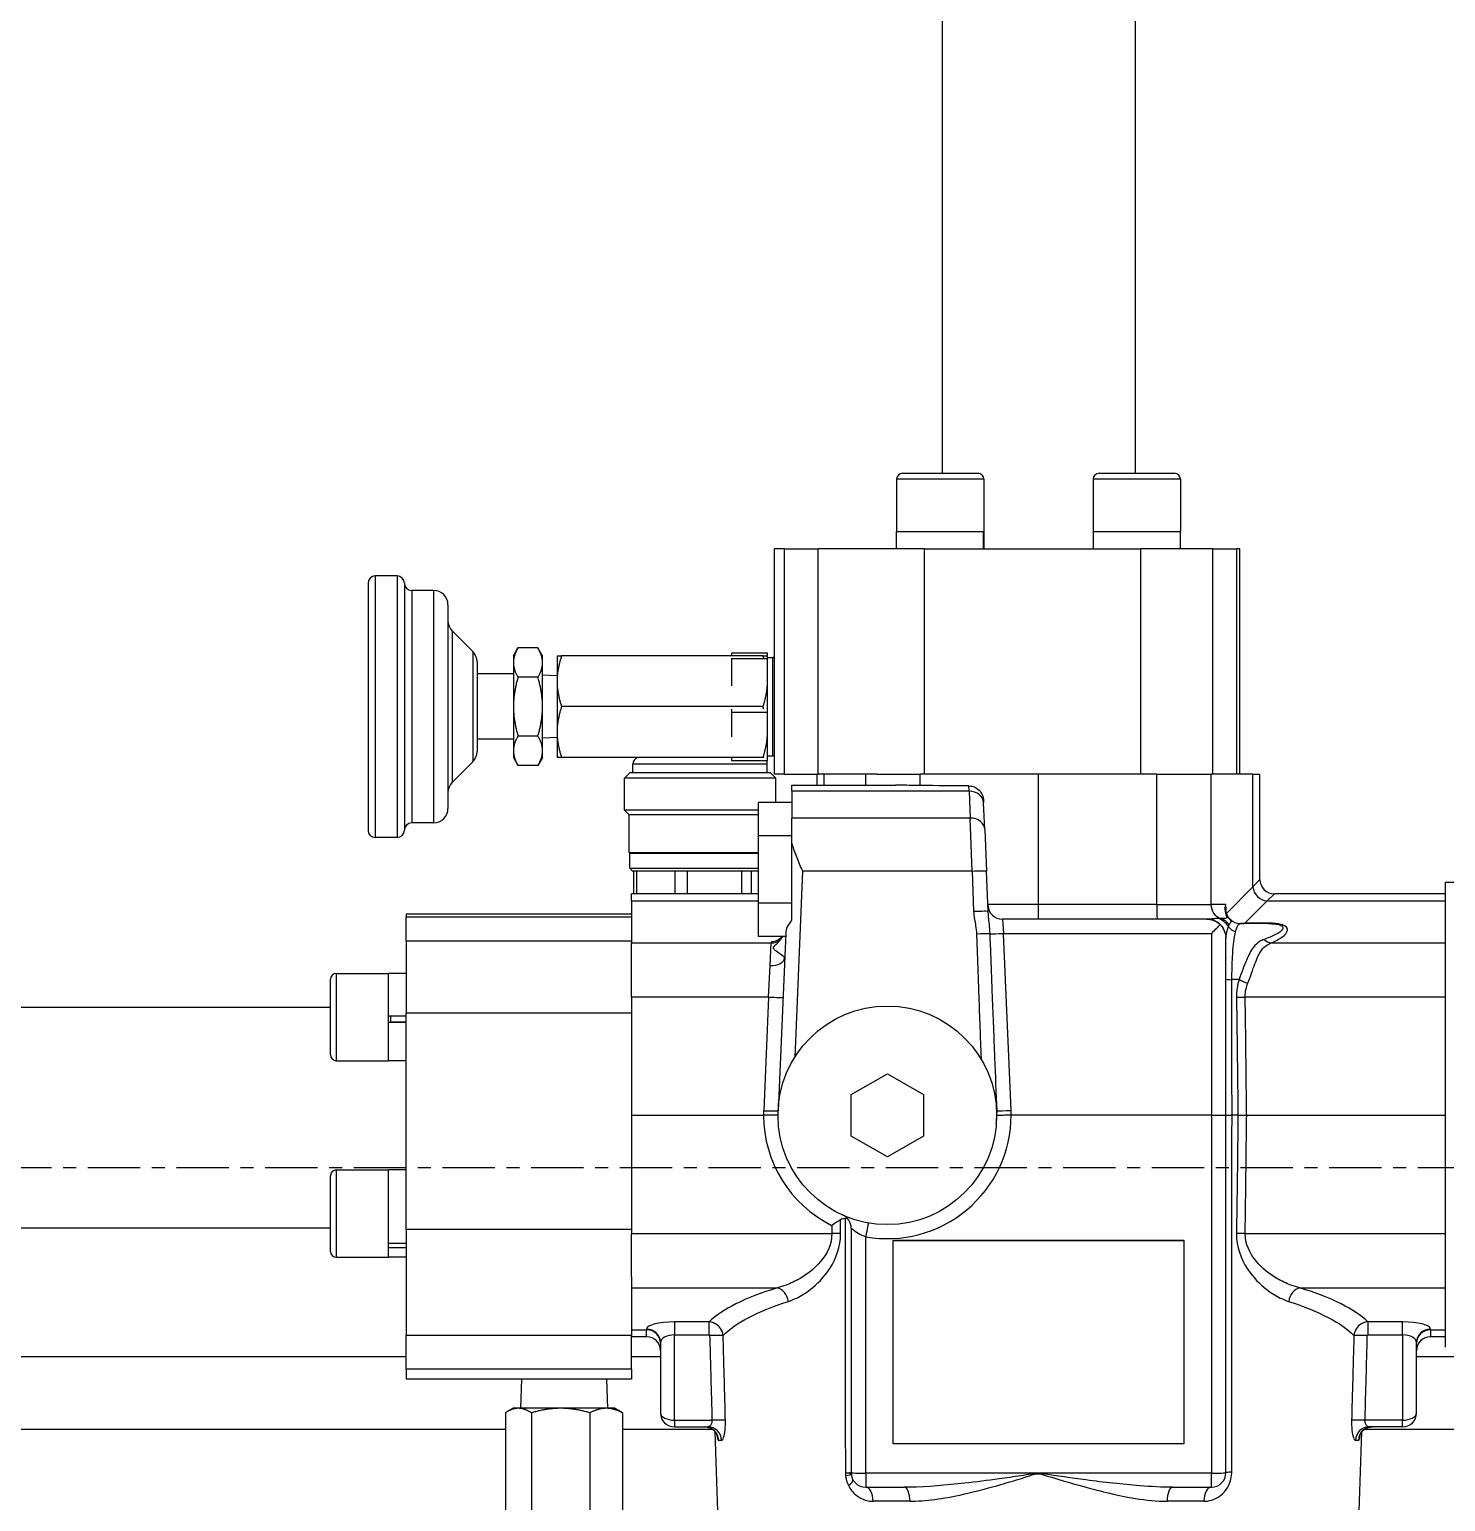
# Model space of a CAD drawing. Header units: inches. Extents: x -883 to 808, y -248 to 1051.
# Drawn here: x 309.21 to 321.39, y -152.55 to -139.88 of the extents above; entities that cross this region are included whole.
import ezdxf

# ---------------------------------------------------------------- set-up
doc = ezdxf.new("R2010")
doc.units = ezdxf.units.IN
doc.header["$MEASUREMENT"] = 0
doc.linetypes.add('CHAIN', pattern=[0.7087, 0.4724, -0.0591, 0.1181, -0.0591])
doc.layers.get('0').update_dxf_attribs({"linetype": 'CONTINUOUS'})
doc.layers.add('EQUIPMENT - COMPRESSORS', color=41, linetype='CONTINUOUS')

# ---------------------------------------------------------------- blocks, each defined once
blk = doc.blocks.new('A$Ce5854fb8')
for p, q in [((88.15, 40.641), (88.15, 34.176)), ((89.81, 40.641), (89.81, 34.176)), ((87.76, 34.126), (87.76, 33.676)), ((88.51, 34.126), (87.76, 34.126)), ((87.81, 34.176), (88.46, 34.176)), ((88.51, 34.126), (88.51, 33.676)), ((89.45, 34.126), (89.45, 33.676)), ((90.2, 34.126), (89.45, 34.126)), ((89.5, 34.176), (90.15, 34.176)), ((90.2, 34.126), (90.2, 33.676)), ((87.76, 33.676), (88.507, 33.676)), ((87.76, 33.526), (87.76, 33.676)), ((87.76, 33.676), (88.51, 33.676)), ((88.507, 33.526), (88.507, 33.676)), ((88.509, 33.676), (88.509, 33.526)), ((89.45, 33.676), (89.45, 33.526)), ((89.45, 33.676), (90.2, 33.676)), ((89.45, 33.676), (90.2, 33.676)), ((90.2, 33.526), (90.2, 33.676)), ((86.796, 33.526), (86.71, 33.526)), ((86.71, 31.589), (86.71, 33.526)), ((86.796, 33.526), (87.086, 33.526)), ((86.796, 31.589), (86.796, 33.526)), ((87.999, 33.526), (87.086, 33.526)), ((87.086, 31.589), (87.086, 33.526)), ((87.999, 33.526), (89.86, 33.526)), ((87.999, 31.589), (87.999, 33.526)), ((90.478, 33.526), (89.86, 33.526)), ((89.86, 31.589), (89.86, 33.526)), ((90.478, 33.526), (90.685, 33.526)), ((90.478, 31.589), (90.478, 33.526)), ((90.685, 31.589), (90.685, 33.526)), ((90.71, 33.526), (90.685, 33.526)), ((90.71, 31.589), (90.71, 33.526)), ((83.215, 33.231), (83.215, 31.106)), ((83.277, 33.294), (83.277, 31.044)), ((83.465, 33.294), (83.277, 33.294)), ((83.465, 33.294), (83.465, 31.044)), ((83.527, 33.231), (83.527, 31.106)), ((83.59, 33.169), (83.59, 31.169)), ((83.777, 33.169), (83.59, 33.169)), ((83.777, 33.169), (83.777, 31.169)), ((83.902, 33.044), (83.902, 31.294)), ((83.939, 32.82), (83.939, 31.518)), ((84.116, 32.643), (83.939, 32.82)), ((84.465, 32.606), (84.504, 32.674)), ((84.676, 32.674), (84.504, 32.674)), ((84.715, 32.606), (84.676, 32.674)), ((84.116, 32.643), (84.116, 31.695)), ((84.152, 32.555), (84.152, 31.783)), ((84.465, 32.606), (84.465, 32.548)), ((84.465, 32.548), (84.465, 32.169)), ((84.715, 32.548), (84.715, 32.606)), ((84.715, 32.169), (84.715, 32.548)), ((84.84, 32.606), (84.84, 32.388)), ((86.611, 32.606), (84.879, 32.606)), ((86.34, 32.631), (86.65, 32.631)), ((86.34, 32.631), (86.34, 32.606)), ((86.34, 32.586), (86.34, 32.583)), ((86.34, 32.583), (86.65, 32.583)), ((86.34, 32.583), (86.34, 32.347)), ((86.65, 32.583), (86.65, 32.631)), ((86.65, 32.593), (86.694, 32.593)), ((86.65, 32.121), (86.65, 32.583)), ((86.694, 31.745), (86.694, 32.593)), ((86.71, 32.592), (86.694, 32.593)), ((84.465, 32.45), (84.152, 32.45)), ((84.676, 32.422), (84.504, 32.422)), ((84.84, 32.435), (84.715, 32.439)), ((84.84, 32.388), (84.84, 31.95)), ((84.465, 32.169), (84.465, 31.79)), ((84.715, 31.79), (84.715, 32.169)), ((86.611, 32.169), (84.879, 32.169)), ((86.34, 32.148), (86.34, 32.121)), ((86.34, 32.121), (86.65, 32.121)), ((86.34, 32.121), (86.34, 31.909)), ((86.65, 31.707), (86.65, 32.121)), ((84.676, 31.916), (84.504, 31.916)), ((84.84, 31.95), (84.84, 31.731)), ((84.465, 31.888), (84.152, 31.888)), ((84.465, 31.79), (84.465, 31.731)), ((84.84, 31.903), (84.715, 31.899)), ((84.715, 31.731), (84.715, 31.79)), ((84.116, 31.695), (83.939, 31.518)), ((84.465, 31.731), (84.504, 31.664)), ((84.676, 31.664), (84.504, 31.664)), ((84.715, 31.731), (84.676, 31.664)), ((86.611, 31.731), (84.879, 31.731)), ((85.492, 31.6), (85.492, 31.674)), ((86.648, 31.674), (85.492, 31.674)), ((86.34, 31.731), (86.34, 31.707)), ((86.34, 31.707), (86.65, 31.707)), ((86.648, 31.6), (86.648, 31.674)), ((86.65, 31.745), (86.694, 31.745)), ((86.71, 31.746), (86.694, 31.745)), ((85.466, 31.6), (85.42, 31.554)), ((86.72, 31.554), (85.42, 31.554)), ((85.42, 31.28), (85.42, 31.554)), ((86.674, 31.6), (85.466, 31.6)), ((86.674, 31.6), (86.72, 31.554)), ((86.796, 31.589), (86.71, 31.589)), ((86.72, 31.346), (86.72, 31.554)), ((86.796, 31.589), (87.086, 31.589)), ((87.076, 31.495), (87.076, 31.589)), ((87.591, 31.589), (87.086, 31.589)), ((87.136, 31.495), (87.136, 31.589)), ((87.496, 31.495), (87.496, 31.589)), ((87.591, 31.589), (87.963, 31.589)), ((88.98, 31.589), (87.963, 31.589)), ((87.963, 31.49), (87.963, 31.589)), ((88.98, 30.466), (88.98, 31.589)), ((89.997, 31.589), (88.98, 31.589)), ((89.997, 30.466), (89.997, 31.589)), ((89.997, 31.589), (90.463, 31.589)), ((90.824, 31.589), (90.463, 31.589)), ((90.463, 30.466), (90.463, 31.589)), ((90.824, 30.619), (90.824, 31.589)), ((90.824, 31.589), (90.884, 31.589)), ((90.884, 30.683), (90.884, 31.589)), ((86.86, 31.442), (86.86, 31.495)), ((86.86, 31.495), (87.751, 31.495)), ((86.86, 31.442), (86.86, 31.211)), ((88.383, 31.442), (86.86, 31.442)), ((88.383, 31.442), (88.382, 31.487)), ((88.383, 31.442), (88.393, 31.211)), ((86.568, 31.28), (85.42, 31.28)), ((85.461, 31.239), (85.42, 31.28)), ((86.86, 31.346), (86.568, 31.346)), ((86.568, 31.346), (86.568, 31.057)), ((88.507, 31.361), (88.508, 31.342)), ((88.518, 31.112), (88.508, 31.342)), ((83.777, 31.169), (83.59, 31.169)), ((86.568, 31.239), (85.461, 31.239)), ((85.461, 30.911), (85.461, 31.239)), ((86.86, 30.994), (86.86, 31.211)), ((88.393, 31.211), (86.86, 31.211)), ((88.408, 30.753), (88.393, 31.211)), ((83.465, 31.044), (83.277, 31.044)), ((86.86, 31.057), (86.568, 31.057)), ((86.568, 31.057), (86.568, 30.48)), ((88.518, 31.112), (88.533, 30.754)), ((86.568, 30.911), (85.461, 30.911)), ((85.47, 30.911), (85.466, 30.907)), ((86.568, 30.907), (85.466, 30.907)), ((85.466, 30.779), (85.466, 30.907)), ((86.86, 30.333), (86.86, 30.994)), ((85.466, 30.779), (86.568, 30.779)), ((85.49, 30.755), (85.466, 30.779)), ((85.496, 30.755), (85.49, 30.755)), ((85.496, 30.755), (85.496, 30.558)), ((85.522, 30.755), (85.496, 30.755)), ((85.522, 30.755), (85.522, 30.558)), ((85.853, 30.755), (85.522, 30.755)), ((85.853, 30.755), (85.853, 30.558)), ((85.96, 30.755), (85.853, 30.755)), ((85.96, 30.755), (85.96, 30.558)), ((86.427, 30.755), (85.96, 30.755)), ((86.427, 30.755), (86.427, 30.558)), ((86.508, 30.755), (86.427, 30.755)), ((86.508, 30.755), (86.508, 30.558)), ((86.568, 30.755), (86.508, 30.755)), ((86.886, 29.155), (86.953, 30.753)), ((88.408, 30.753), (86.953, 30.753)), ((88.408, 30.753), (88.422, 30.406)), ((88.547, 30.407), (88.533, 30.754)), ((90.824, 30.619), (90.884, 30.683)), ((92.48, 26.659), (92.48, 30.659)), ((92.48, 30.659), (92.98, 30.659)), ((85.48, 30.498), (85.48, 30.558)), ((86.568, 30.558), (85.48, 30.558)), ((90.824, 30.619), (90.596, 30.391)), ((91.009, 30.558), (90.945, 30.498)), ((92.48, 30.558), (91.009, 30.558)), ((85.48, 30.498), (86.568, 30.498)), ((85.48, 30.498), (85.48, 30.137)), ((86.568, 30.48), (86.568, 30.191)), ((86.86, 30.48), (86.568, 30.48)), ((88.98, 30.466), (88.545, 30.466)), ((88.98, 30.341), (88.98, 30.466)), ((89.997, 30.466), (88.98, 30.466)), ((89.997, 30.466), (90.463, 30.466)), ((90.588, 30.466), (90.463, 30.466)), ((90.754, 30.307), (90.945, 30.498)), ((90.945, 30.498), (92.48, 30.498)), ((83.542, 30.384), (83.542, 30.359)), ((85.48, 30.384), (83.542, 30.384)), ((85.48, 30.359), (83.542, 30.359)), ((83.542, 30.152), (83.542, 30.359)), ((90.427, 30.341), (88.67, 30.341)), ((88.67, 30.341), (88.68, 30.219)), ((90.43, 30.341), (90.427, 30.341)), ((90.955, 30.303), (90.716, 30.303)), ((90.955, 30.307), (90.754, 30.307)), ((90.955, 30.303), (90.955, 30.307)), ((85.48, 30.152), (83.542, 30.152)), ((83.542, 30.152), (83.542, 29.534)), ((85.48, 30.137), (86.682, 30.137)), ((85.48, 29.67), (85.48, 30.137)), ((86.804, 30.191), (86.568, 30.191)), ((86.672, 29.942), (86.682, 30.137)), ((86.683, 30.149), (86.682, 30.137)), ((86.806, 30.22), (86.741, 28.693)), ((88.68, 30.219), (90.466, 30.219)), ((88.744, 28.696), (88.68, 30.219)), ((90.466, 30.219), (90.466, 28.654)), ((90.591, 28.655), (90.591, 30.177)), ((90.982, 30.137), (92.48, 30.137)), ((86.658, 29.67), (86.672, 29.942)), ((82.892, 29.174), (82.892, 29.824)), ((82.942, 29.874), (83.392, 29.874)), ((82.942, 29.874), (82.942, 29.124)), ((83.392, 29.511), (83.392, 29.874)), ((83.542, 29.874), (83.392, 29.874)), ((83.392, 29.124), (83.392, 29.874)), ((90.704, 29.821), (90.643, 29.821)), ((86.658, 29.67), (85.48, 29.67)), ((85.48, 29.67), (85.48, 28.654)), ((86.658, 29.67), (86.617, 28.694)), ((92.48, 29.67), (90.757, 29.67)), ((65.542, 29.585), (82.892, 29.585)), ((83.392, 29.511), (83.542, 29.511)), ((83.408, 29.511), (83.408, 29.457)), ((85.48, 29.534), (83.542, 29.534)), ((83.542, 27.673), (83.542, 29.534)), ((83.542, 29.451), (83.392, 29.451)), ((83.392, 29.124), (83.392, 29.451)), ((83.403, 29.457), (83.542, 29.457)), ((82.942, 29.124), (83.392, 29.124)), ((83.542, 29.124), (83.392, 29.124)), ((87.37, 28.833), (87.68, 29.012)), ((87.68, 29.012), (87.99, 28.833)), ((87.37, 28.475), (87.37, 28.833)), ((87.99, 28.833), (87.99, 28.475)), ((85.48, 28.654), (86.616, 28.654)), ((85.48, 28.654), (85.48, 27.637)), ((86.741, 28.654), (86.616, 28.654)), ((88.745, 28.654), (88.745, 28.654)), ((90.466, 28.654), (88.745, 28.654)), ((90.466, 28.654), (90.466, 25.576)), ((90.591, 25.58), (90.591, 28.655)), ((90.695, 28.654), (90.644, 28.654)), ((90.77, 28.654), (92.48, 28.654)), ((87.68, 28.296), (87.37, 28.475)), ((87.99, 28.475), (87.68, 28.296)), ((82.892, 27.484), (82.892, 28.134)), ((82.942, 28.184), (83.392, 28.184)), ((82.942, 28.184), (82.942, 27.434)), ((83.392, 27.554), (83.392, 28.184)), ((83.542, 28.184), (83.392, 28.184)), ((83.392, 27.434), (83.392, 28.184)), ((65.542, 27.685), (82.892, 27.685)), ((85.48, 27.673), (83.542, 27.673)), ((83.542, 27.673), (83.542, 26.759)), ((85.48, 27.637), (87.202, 27.637)), ((85.48, 27.265), (85.48, 27.637)), ((87.369, 27.683), (87.369, 25.58)), ((87.494, 25.576), (87.494, 27.61)), ((90.757, 27.637), (92.48, 27.637)), ((83.392, 27.554), (83.542, 27.554)), ((83.542, 27.513), (83.392, 27.513)), ((83.392, 27.434), (83.392, 27.513)), ((87.73, 27.579), (90.23, 27.579)), ((87.73, 27.579), (87.73, 27.576)), ((87.73, 27.576), (90.23, 27.576)), ((87.73, 25.828), (87.73, 27.576)), ((90.23, 27.579), (90.23, 27.576)), ((90.23, 27.576), (90.23, 25.828)), ((82.942, 27.434), (83.392, 27.434)), ((83.542, 27.434), (83.392, 27.434)), ((85.48, 27.265), (85.48, 26.759)), ((85.48, 27.17), (86.734, 27.17)), ((91.226, 27.17), (92.48, 27.17)), ((85.85, 26.877), (85.85, 26.765)), ((86.147, 26.877), (85.85, 26.877)), ((86.147, 26.765), (86.147, 26.877)), ((91.812, 26.877), (91.812, 26.765)), ((92.11, 26.877), (91.812, 26.877)), ((92.11, 26.765), (92.11, 26.877)), ((85.48, 26.759), (83.542, 26.759)), ((83.542, 26.47), (83.542, 26.759)), ((85.48, 26.81), (85.61, 26.81)), ((85.48, 26.47), (85.48, 26.759)), ((85.61, 26.749), (85.48, 26.749)), ((85.61, 26.815), (85.61, 26.81)), ((85.61, 26.749), (85.61, 26.81)), ((85.85, 26.765), (86.147, 26.765)), ((85.85, 26.032), (85.85, 26.765)), ((91.812, 26.765), (92.11, 26.765)), ((92.11, 26.765), (92.11, 26.032)), ((92.35, 26.81), (92.35, 26.815)), ((92.35, 26.81), (92.35, 26.749)), ((92.35, 26.81), (92.48, 26.81)), ((92.48, 26.749), (92.35, 26.749)), ((85.73, 26.699), (85.73, 26.094)), ((92.23, 26.094), (92.23, 26.699)), ((83.542, 26.577), (62.759, 26.577)), ((85.48, 26.47), (83.542, 26.47)), ((83.542, 26.47), (83.542, 26.384)), ((85.73, 26.577), (85.48, 26.577)), ((85.48, 26.47), (85.48, 26.384)), ((92.98, 26.577), (92.23, 26.577)), ((85.48, 26.384), (83.542, 26.384)), ((84.535, 26.384), (84.525, 26.134)), ((85.264, 26.384), (85.275, 26.134)), ((84.396, 26.095), (84.396, 24.363)), ((84.462, 26.134), (84.412, 26.105)), ((84.507, 26.134), (84.462, 26.134)), ((84.871, 26.134), (84.507, 26.134)), ((84.619, 26.095), (84.619, 24.363)), ((85.263, 26.134), (84.871, 26.134)), ((85.123, 26.095), (85.123, 24.363)), ((85.337, 26.134), (85.263, 26.134)), ((85.337, 26.134), (85.387, 26.105)), ((85.404, 26.095), (85.404, 24.363)), ((85.85, 26.032), (85.85, 25.974)), ((85.85, 26.032), (86.172, 26.032)), ((85.85, 25.974), (86.137, 25.974)), ((92.11, 26.032), (91.788, 26.032)), ((92.11, 25.974), (91.823, 25.974)), ((92.11, 25.974), (92.11, 26.032)), ((84.396, 25.952), (62.221, 25.952)), ((86.178, 25.952), (85.404, 25.952)), ((86.223, 25.247), (86.199, 25.933)), ((86.254, 25.858), (86.23, 25.858)), ((91.73, 25.858), (91.705, 25.858)), ((91.737, 25.247), (91.761, 25.933)), ((92.98, 25.952), (91.781, 25.952)), ((90.23, 25.828), (87.73, 25.828)), ((87.494, 25.576), (87.494, 25.455)), ((90.466, 25.576), (87.494, 25.576)), ((87.494, 25.455), (87.825, 25.455)), ((90.135, 25.455), (90.466, 25.455)), ((90.466, 25.455), (90.466, 25.576)), ((87.875, 25.334), (87.558, 25.334)), ((90.402, 25.334), (90.085, 25.334))]:
    blk.add_line(p, q)
at = {"linetype": 'CHAIN', "ltscale": 0.952448}
blk.add_line((125.476, 28.202), (0, 28.202), dxfattribs=at)
blk.add_circle((87.68, 28.654), 0.94)
for centre, radius, start, end in [((87.81, 34.126), 0.05, 90, 180), ((88.46, 34.126), 0.05, 0, 90), ((89.5, 34.126), 0.05, 90, 180), ((90.15, 34.126), 0.05, 0, 90), ((83.277, 33.231), 0.0625, 90, 180), ((83.465, 33.231), 0.0625, 0, 90), ((83.59, 33.231), 0.0625, 180, 270), ((83.777, 33.044), 0.125, 0, 90), ((84.027, 32.908), 0.125, 180, 225), ((84.027, 32.555), 0.125, 0, 45), ((84.027, 31.783), 0.125, 315, 0), ((85.552, 31.674), 0.06, 107.2539, 180), ((86.588, 31.674), 0.06, 0, 33.0633), ((84.027, 31.43), 0.125, 135, 180), ((83.777, 31.294), 0.125, 270, 0), ((83.59, 31.106), 0.0625, 90, 180), ((83.277, 31.106), 0.0625, 180, 270), ((83.465, 31.106), 0.0625, 270, 0), ((91.009, 30.683), 0.125, 180, 270), ((88.67, 30.466), 0.125, 182.4023, 270), ((90.716, 30.428), 0.125, 225.4983, 270), ((82.942, 29.824), 0.05, 90, 180), ((82.942, 29.174), 0.05, 180, 270), ((87.68, 28.649), 1.065, 177.5977, 179.7693), ((87.68, 28.658), 1.065, 180.2307, 243.2778), ((87.68, 28.658), 1.065, 259.9057, 359.7651), ((87.68, 28.651), 1.065, 0.1285, 2.4023), ((82.942, 28.134), 0.05, 90, 180), ((87.244, 27.683), 0.125, 0, 65.7896), ((82.942, 27.484), 0.05, 180, 270), ((85.61, 26.629), 0.12, 0, 90), ((92.35, 26.629), 0.12, 90, 180), ((85.85, 26.094), 0.12, 180, 270), ((92.11, 26.094), 0.12, 270, 0), ((87.494, 25.58), 0.125, 180, 270), ((90.466, 25.58), 0.125, 270, 0)]:
    blk.add_arc(centre, radius, start, end)
for centre, major_axis, ratio, start_param, end_param in [((86.354, 31.165), (-9.613, 0), 0.034319, 4.499875, 4.544254), ((88.383, 31.337), (0.125, 0.005), 0.839183, 0, 1.535605), ((88.393, 31.106), (0.125, 0.005), 0.839183, 0, 1.535605), ((88.408, 30.748), (0.125, 0.005), 0.034866, 0, 1.569334), ((90.945, 30.619), (0.0884, -0.0884), 0.939568, 3.958138, 5.46664), ((88.422, 30.402), (0.125, 0.005), 0.034866, 0, 1.569334), ((90.001, 30.466), (0, -0.125), 0.034299, 4.712389, 6.283185), ((90.584, 30.466), (0, -0.125), 0.968373, 4.712389, 5.951129), ((90.427, 30.41), (0.164, 0.01), 0.482686, 0, 0.283254), ((90.433, 30.367), (0.16, 0.034), 0.521687, 0, 0.278481), ((90.43, 30.177), (0, 0.164), 0.994913, 4.821167, 6.283185), ((90.466, 30.216), (0.125, 0.125), 0.009555, 0.907495, 1.561242), ((90.477, 30.192), (-0.026, 0.162), 0.96842, 5.103798, 5.812154), ((90.493, 30.193), (0.006, 0.164), 0.961292, 5.388222, 5.983523), ((90.513, 30.222), (0.115, 0.117), 0.859076, 0, 0.263399), ((90.716, 30.341), (-0.125, 0), 0.91309, 0.600686, 1.231638), ((90.754, 30.428), (-0.154, -0.064), 0.699936, 1.042602, 1.28861), ((86.682, 30.258), (-0.125, 0.005), 0.96832, 1.611397, 2.280979), ((86.683, 30.277), (-0.006, -0.128), 0.977029, 0.04865, 0.885156), ((88.447, 30.209), (0.125, 0.004), 0.034874, 0.361526, 1.569542), ((88.68, 30.221), (-0.125, -0.005), 0.019091, 0.361365, 1.569995), ((90.982, 30.258), (0.051, -0.114), 0.846615, 5.191552, 5.795233), ((86.672, 30.014), (0.125, -0.005), 0.577331, 4.736604, 6.283185), ((90.716, 29.825), (-0.125, 0), 0.043132, 0, 0.944512), ((90.78, 29.825), (0.119, -0.038), 0.26301, 4.107151, 4.795242), ((86.658, 29.675), (0.125, -0.005), 0.034269, 4.713827, 6.283185), ((90.757, 29.675), (-0.125, -0.002), 0.034297, 0.928071, 1.570367), ((86.617, 28.698), (0.125, -0.005), 0.034269, 4.713827, 6.283185), ((88.744, 28.698), (-0.125, -0.005), 0.019091, 0.260205, 1.569995), ((90.466, 28.655), (0.125, 0), 0.007909, 4.712389, 6.283185), ((87.202, 27.633), (-0.125, -0.002), 0.034297, 4.069651, 4.711962), ((87.494, 27.605), (0.022, 0.123), 0.006123, 6.283185, 7.8196), ((90.757, 27.633), (-0.125, 0.002), 0.034297, 4.712816, 5.355127), ((88.98, 26.686), (-2.928, 0), 0.257668, 5.58653, 6.026846), ((86.734, 27.049), (-0.037, 0.119), 0.752452, 4.520253, 5.894665), ((91.226, 27.049), (0.037, 0.119), 0.752452, 0.38852, 1.762932), ((88.98, 26.686), (-2.928, 0), 0.257668, 3.397932, 3.838248), ((85.85, 26.815), (-0.24, 0), 0.260149, 4.712389, 6.283185), ((92.11, 26.815), (-0.24, 0), 0.260149, 3.141593, 4.712389), ((85.61, 26.699), (0.12, 0), 0.968373, 0, 1.570796), ((85.61, 26.693), (0.12, 0), 0.968373, 0, 1.570796), ((85.85, 26.699), (0.12, 0), 0.555115, 1.570796, 3.141593), ((86.152, 26.756), (0.12, 0.003), 0.034805, 0.265, 1.569865), ((91.807, 26.756), (-0.12, 0.003), 0.034805, 4.71332, 6.018186), ((92.11, 26.699), (0.12, 0), 0.555115, 0, 1.570796), ((92.35, 26.699), (-0.12, 0), 0.968373, 4.712389, 6.283185), ((92.35, 26.693), (-0.12, 0), 0.968373, 4.712389, 6.283185), ((85.85, 26.094), (-0.12, 0), 0.517409, 0, 1.570796), ((92.11, 26.094), (-0.12, 0), 0.517409, 1.570796, 3.141593), ((86.111, 25.854), (0, 0.12), 0.989885, 4.747311, 6.283185), ((86.137, 25.854), (0, 0.12), 0.981016, 4.747311, 6.283185), ((86.172, 26.027), (0.12, 0.003), 0.034805, 0.258325, 1.569859), ((91.788, 26.027), (-0.12, 0.003), 0.034805, 4.713326, 6.02486), ((91.823, 25.854), (0, 0.12), 0.981016, 0, 1.535874), ((91.849, 25.854), (0, 0.12), 0.989885, 0, 1.535874), ((87.494, 25.58), (-0.125, 0), 0.034915, 0, 1.570796), ((90.466, 25.58), (0.125, 0), 0.034915, 4.712389, 6.283185), ((90.716, 25.58), (-0.125, 0), 0.043627, 5.355383, 6.283185), ((87.245, 25.551), (0.124, 0.015), 0.043585, 5.354917, 6.283185), ((87.272, 25.465), (0.111, 0.057), 0.285986, 5.283622, 6.283185), ((87.494, 25.33), (0, 0.125), 0.51512, 4.747311, 6.283185), ((87.825, 25.33), (0, 0.125), 0.40045, 4.747311, 6.283185), ((90.135, 25.33), (0, 0.125), 0.40045, 0, 1.535874), ((90.466, 25.33), (0, 0.125), 0.51512, 0, 1.535874)]:
    blk.add_ellipse(centre, major_axis=major_axis, ratio=ratio, start_param=start_param, end_param=end_param)
for points, weights in [([(84.504, 32.674), (84.465, 32.606), (84.465, 32.548)], [1.04362338414, 1.06035274029, 1]), ([(84.715, 32.548), (84.715, 32.606), (84.676, 32.674)], [1, 1.06035274029, 1.04362338414]), ([(84.465, 32.548), (84.465, 32.489), (84.504, 32.422)], [1, 1.06035274029, 1.04362338414]), ([(84.676, 32.422), (84.715, 32.489), (84.715, 32.548)], [1.04362338414, 1.06035274029, 1]), ([(84.84, 32.606), (84.84, 32.606), (84.879, 32.606)], [1, 1.11050543454, 1.14468094121]), ([(84.879, 32.606), (84.84, 32.489), (84.84, 32.388)], [1.14468094121, 1.11050543454, 1]), ([(86.611, 32.606), (86.642, 32.606), (86.648, 32.606)], [1.14468094121, 1.11680419548, 1.03814085718]), ([(86.617, 32.586), (86.614, 32.596), (86.611, 32.606)], [1.1377765944, 1.1415492432, 1.14468094121]), ([(84.504, 32.422), (84.465, 32.286), (84.465, 32.169)], [1.04362338414, 1.06035274029, 1]), ([(84.715, 32.169), (84.715, 32.286), (84.676, 32.422)], [1, 1.06035274029, 1.04362338414]), ([(84.84, 32.388), (84.84, 32.286), (84.879, 32.169)], [1, 1.11050543454, 1.14468094121]), ([(86.611, 32.169), (86.642, 32.264), (86.648, 32.347)], [1.14468094121, 1.11680419548, 1.03814085718]), ([(84.465, 32.169), (84.465, 32.052), (84.504, 31.916)], [1, 1.06035274029, 1.04362338414]), ([(84.676, 31.916), (84.715, 32.052), (84.715, 32.169)], [1.04362338414, 1.06035274029, 1]), ([(84.879, 32.169), (84.84, 32.052), (84.84, 31.95)], [1.14468094121, 1.11050543454, 1]), ([(86.617, 32.148), (86.614, 32.158), (86.611, 32.169)], [1.1377765944, 1.1415492432, 1.14468094121]), ([(84.504, 31.916), (84.465, 31.849), (84.465, 31.79)], [1.04362338414, 1.06035274029, 1]), ([(84.715, 31.79), (84.715, 31.849), (84.676, 31.916)], [1, 1.06035274029, 1.04362338414]), ([(84.84, 31.95), (84.84, 31.849), (84.879, 31.731)], [1, 1.11050543454, 1.14468094121]), ([(86.611, 31.731), (86.642, 31.827), (86.648, 31.909)], [1.14468094121, 1.11680419548, 1.03814085718]), ([(84.465, 31.79), (84.465, 31.731), (84.504, 31.664)], [1, 1.06035274029, 1.04362338414]), ([(84.676, 31.664), (84.715, 31.731), (84.715, 31.79)], [1.04362338414, 1.06035274029, 1]), ([(84.879, 31.731), (84.84, 31.731), (84.84, 31.731)], [1.14468094121, 1.11050543454, 1]), ([(86.617, 31.731), (86.614, 31.731), (86.611, 31.731)], [1.1377765944, 1.1415492432, 1.14468094121]), ([(84.507, 26.134), (84.455, 26.134), (84.396, 26.095)], [1, 1.11050543454, 1.14468094121]), ([(84.619, 26.095), (84.559, 26.134), (84.507, 26.134)], [1.14468094121, 1.11050543454, 1]), ([(84.871, 26.134), (84.754, 26.134), (84.619, 26.095)], [1, 1.11050543454, 1.14468094121]), ([(85.123, 26.095), (84.988, 26.134), (84.871, 26.134)], [1.14468094121, 1.11050543454, 1]), ([(85.263, 26.134), (85.198, 26.134), (85.123, 26.095)], [1, 1.11050543454, 1.14468094121]), ([(85.404, 26.095), (85.329, 26.134), (85.263, 26.134)], [1.14468094121, 1.11050543454, 1]), ([(85.387, 26.105), (85.395, 26.1), (85.404, 26.095)], [1.13327136859, 1.13976562799, 1.14468094121])]:
    blk.add_rational_spline(points, weights, degree=2)
for points, knots in [([(87.963, 31.49), (87.939, 31.49), (87.915, 31.491), (87.861, 31.492), (87.832, 31.493), (87.785, 31.494), (87.768, 31.495), (87.751, 31.495)], [6.3016352, 6.3016352, 6.3016352, 6.3016352, 6.4790891, 6.4790891, 6.6998066, 6.6998066, 6.8350522, 6.8350522, 6.8350522, 6.8350522]), ([(88.382, 31.487), (88.398, 31.487), (88.414, 31.484), (88.443, 31.472), (88.457, 31.462), (88.48, 31.439), (88.49, 31.425), (88.503, 31.394), (88.506, 31.378), (88.507, 31.361)], [0, 0, 0, 0, 0.1217508, 0.1217508, 0.2454921, 0.2454921, 0.3730779, 0.3730779, 0.4999945, 0.4999945, 0.4999945, 0.4999945]), ([(86.953, 30.753), (86.937, 30.789), (86.92, 30.829), (86.888, 30.908), (86.874, 30.947), (86.862, 30.985), (86.861, 30.99), (86.86, 30.994)], [0, 0, 0, 0, 0.303702, 0.303702, 0.607404, 0.607404, 0.6457393, 0.6457393, 0.6457393, 0.6457393]), ([(88.422, 30.406), (88.423, 30.398), (88.423, 30.39), (88.425, 30.369), (88.427, 30.356), (88.432, 30.323), (88.436, 30.303), (88.443, 30.26), (88.446, 30.237), (88.447, 30.214)], [0, 0, 0, 0, 0.061657, 0.061657, 0.1603082, 0.1603082, 0.3181501, 0.3181501, 0.493256, 0.493256, 0.493256, 0.493256]), ([(88.563, 30.215), (88.562, 30.244), (88.56, 30.273), (88.555, 30.321), (88.553, 30.341), (88.55, 30.37), (88.549, 30.38), (88.548, 30.396), (88.547, 30.401), (88.547, 30.407)], [-0.493256, -0.493256, -0.493256, -0.493256, -0.3181501, -0.3181501, -0.1603082, -0.1603082, -0.061657, -0.061657, 0, 0, 0, 0]), ([(90.583, 30.423), (90.583, 30.4), (90.591, 30.379), (90.596, 30.367), (90.597, 30.364), (90.598, 30.362), (90.598, 30.36)], [0.8335743, 0.8335743, 0.8335743, 0.8335743, 1.3335789, 1.3335789, 1.3335789, 1.4248597, 1.4248597, 1.4248597, 1.4248597]), ([(90.588, 30.466), (90.588, 30.466), (90.588, 30.466), (90.589, 30.458), (90.589, 30.45), (90.59, 30.435), (90.591, 30.427), (90.591, 30.42)], [-0.0005468, -0.0005468, -0.0005468, -0.0005468, 0, 0, 0.0627707, 0.0627707, 0.1189739, 0.1189739, 0.1189739, 0.1189739]), ([(90.628, 30.339), (90.62, 30.347), (90.609, 30.361), (90.601, 30.378), (90.598, 30.385), (90.595, 30.393), (90.594, 30.402)], [-1.4248597, -1.4248597, -1.4248597, -1.4248597, -1.0100175, -1.0100175, -1.0100175, -0.8335743, -0.8335743, -0.8335743, -0.8335743]), ([(86.86, 30.333), (86.858, 30.331), (86.856, 30.329), (86.84, 30.311), (86.828, 30.293), (86.811, 30.256), (86.806, 30.237), (86.806, 30.22)], [1.3772849, 1.3772849, 1.3772849, 1.3772849, 1.4005543, 1.4005543, 1.5834982, 1.5834982, 1.7658151, 1.7658151, 1.7658151, 1.7658151]), ([(90.427, 30.341), (90.445, 30.341), (90.465, 30.338), (90.503, 30.324), (90.522, 30.313), (90.539, 30.297), (90.54, 30.296), (90.542, 30.294)], [0, 0, 0, 0, 0.1856631, 0.1856631, 0.3713263, 0.3713263, 0.3897724, 0.3897724, 0.3897724, 0.3897724]), ([(90.526, 30.348), (90.516, 30.347), (90.505, 30.346), (90.483, 30.344), (90.472, 30.343), (90.454, 30.342), (90.448, 30.342), (90.438, 30.341), (90.434, 30.341), (90.43, 30.341)], [0, 0, 0, 0, 0.2229682, 0.2229682, 0.4239536, 0.4239536, 0.5495695, 0.5495695, 0.6280794, 0.6280794, 0.6280794, 0.6280794]), ([(90.542, 30.294), (90.544, 30.292), (90.546, 30.29), (90.562, 30.272), (90.573, 30.254), (90.588, 30.216), (90.591, 30.196), (90.591, 30.177)], [1.8272584, 1.8272584, 1.8272584, 1.8272584, 1.852366, 1.852366, 2.0368848, 2.0368848, 2.2214037, 2.2214037, 2.2214037, 2.2214037]), ([(90.598, 30.36), (90.6, 30.354), (90.598, 30.351), (90.588, 30.348), (90.58, 30.348), (90.567, 30.348), (90.561, 30.348), (90.552, 30.348), (90.549, 30.348), (90.545, 30.348)], [0, 0, 0, 0, 0.2965602, 0.2965602, 0.563882, 0.563882, 0.7309581, 0.7309581, 0.8353807, 0.8353807, 0.8353807, 0.8353807]), ([(90.592, 30.195), (90.593, 30.198), (90.593, 30.201), (90.595, 30.21), (90.596, 30.216), (90.599, 30.231), (90.602, 30.24), (90.607, 30.259), (90.61, 30.269), (90.613, 30.277)], [-0.6280794, -0.6280794, -0.6280794, -0.6280794, -0.5495695, -0.5495695, -0.4239536, -0.4239536, -0.2229682, -0.2229682, 0, 0, 0, 0]), ([(90.62, 30.291), (90.621, 30.294), (90.623, 30.297), (90.627, 30.304), (90.629, 30.307), (90.635, 30.316), (90.637, 30.32), (90.638, 30.329), (90.634, 30.333), (90.628, 30.339)], [-0.8353807, -0.8353807, -0.8353807, -0.8353807, -0.7309581, -0.7309581, -0.563882, -0.563882, -0.2965602, -0.2965602, 0, 0, 0, 0]), ([(90.674, 30.233), (90.679, 30.251), (90.683, 30.265), (90.692, 30.285), (90.697, 30.292), (90.704, 30.299), (90.707, 30.301), (90.712, 30.303), (90.714, 30.303), (90.716, 30.303)], [0, 0, 0, 0, 0.410228, 0.410228, 0.780011, 0.780011, 1.011126, 1.011126, 1.155572, 1.155572, 1.155572, 1.155572]), ([(90.955, 30.303), (90.965, 30.303), (90.976, 30.303), (91.002, 30.301), (91.017, 30.3), (91.05, 30.294), (91.063, 30.289), (91.083, 30.274), (91.082, 30.264), (91.068, 30.238), (91.045, 30.223), (90.99, 30.194), (90.956, 30.18), (90.92, 30.167)], [0, 0, 0, 0, 0.092062, 0.092062, 0.239362, 0.239362, 0.475041, 0.475041, 0.852129, 0.852129, 1.455468, 1.455468, 2.014793, 2.014793, 2.014793, 2.014793]), ([(90.982, 30.137), (91.018, 30.153), (91.049, 30.17), (91.099, 30.206), (91.118, 30.226), (91.123, 30.258), (91.119, 30.271), (91.088, 30.289), (91.07, 30.296), (91.029, 30.303), (91.01, 30.305), (90.979, 30.307), (90.967, 30.307), (90.955, 30.307)], [-2.014793, -2.014793, -2.014793, -2.014793, -1.455468, -1.455468, -0.852129, -0.852129, -0.475041, -0.475041, -0.239362, -0.239362, -0.092062, -0.092062, 0, 0, 0, 0]), ([(86.797, 30.009), (86.797, 30.012), (86.793, 30.016), (86.766, 30.037), (86.74, 30.053), (86.714, 30.074), (86.706, 30.081), (86.701, 30.089), (86.701, 30.09), (86.7, 30.093), (86.7, 30.094), (86.7, 30.096), (86.7, 30.097), (86.701, 30.099), (86.701, 30.1), (86.704, 30.105), (86.708, 30.109), (86.719, 30.121), (86.729, 30.13), (86.747, 30.148), (86.753, 30.156), (86.76, 30.163)], [0, 0, 0, 0, 0.180466, 0.180466, 0.4385987, 0.4385987, 0.5407599, 0.5407599, 0.5664091, 0.5664091, 0.5811757, 0.5811757, 0.5955344, 0.5955344, 0.6190285, 0.6190285, 0.6721775, 0.6721775, 0.7650518, 0.7650518, 0.8230199, 0.8230199, 0.8230199, 0.8230199]), ([(88.447, 30.214), (88.449, 30.145), (88.452, 30.076), (88.458, 29.897), (88.462, 29.787), (88.472, 29.501), (88.479, 29.325), (88.486, 29.145), (88.486, 29.141), (88.486, 29.137)], [-4.197656, -4.197656, -4.197656, -4.197656, -3.672949, -3.672949, -2.833418, -2.833418, -1.490168, -1.490168, -1.459612, -1.459612, -1.459612, -1.459612]), ([(88.623, 28.693), (88.617, 28.845), (88.611, 28.998), (88.598, 29.327), (88.591, 29.503), (88.58, 29.789), (88.576, 29.899), (88.569, 30.078), (88.566, 30.146), (88.563, 30.215)], [0.32548, 0.32548, 0.32548, 0.32548, 1.490168, 1.490168, 2.833418, 2.833418, 3.672949, 3.672949, 4.197656, 4.197656, 4.197656, 4.197656]), ([(90.643, 29.821), (90.643, 29.889), (90.645, 29.958), (90.648, 30.017), (90.653, 30.096), (90.66, 30.16), (90.668, 30.205), (90.67, 30.215), (90.672, 30.225), (90.674, 30.233)], [0, 0, 0, 0, 0.655673, 0.655673, 0.655673, 1.52492, 1.52492, 1.52492, 1.724933, 1.724933, 1.724933, 1.724933]), ([(90.92, 30.167), (90.906, 30.162), (90.893, 30.156), (90.861, 30.136), (90.844, 30.12), (90.805, 30.071), (90.786, 30.032), (90.746, 29.937), (90.726, 29.88), (90.704, 29.821)], [0, 0, 0, 0, 0.215535, 0.215535, 0.560392, 0.560392, 1.112163, 1.112163, 1.724284, 1.724284, 1.724284, 1.724284]), ([(90.78, 29.791), (90.803, 29.85), (90.822, 29.907), (90.858, 30.002), (90.875, 30.041), (90.91, 30.09), (90.926, 30.106), (90.956, 30.126), (90.968, 30.132), (90.982, 30.137)], [-1.724284, -1.724284, -1.724284, -1.724284, -1.112163, -1.112163, -0.560392, -0.560392, -0.215535, -0.215535, 0, 0, 0, 0]), ([(90.644, 28.654), (90.644, 28.788), (90.643, 28.922), (90.643, 29.311), (90.643, 29.566), (90.643, 29.821)], [-2.966835, -2.966835, -2.966835, -2.966835, -1.942301, -1.942301, 0, 0, 0, 0]), ([(90.704, 29.821), (90.702, 29.815), (90.7, 29.809), (90.696, 29.793), (90.694, 29.783), (90.689, 29.757), (90.686, 29.741), (90.683, 29.707), (90.682, 29.688), (90.682, 29.67)], [0, 0, 0, 0, 0.0488403, 0.0488403, 0.1269848, 0.1269848, 0.2520161, 0.2520161, 0.3907226, 0.3907226, 0.3907226, 0.3907226]), ([(90.757, 29.67), (90.757, 29.685), (90.758, 29.7), (90.761, 29.727), (90.764, 29.74), (90.769, 29.761), (90.772, 29.769), (90.776, 29.781), (90.778, 29.786), (90.78, 29.791)], [-0.3907226, -0.3907226, -0.3907226, -0.3907226, -0.2520161, -0.2520161, -0.1269848, -0.1269848, -0.0488403, -0.0488403, 0, 0, 0, 0]), ([(90.682, 29.67), (90.683, 29.604), (90.684, 29.537), (90.686, 29.394), (90.687, 29.318), (90.688, 29.195), (90.689, 29.147), (90.69, 29.076), (90.69, 29.052), (90.691, 28.99), (90.691, 28.952), (90.693, 28.853), (90.693, 28.792), (90.695, 28.705), (90.695, 28.679), (90.695, 28.654)], [0, 0, 0, 0, 0.507842, 0.507842, 1.088233, 1.088233, 1.450978, 1.450978, 1.63235, 1.63235, 1.922546, 1.922546, 2.386859, 2.386859, 2.584043, 2.584043, 2.584043, 2.584043]), ([(90.77, 28.654), (90.769, 28.68), (90.769, 28.705), (90.768, 28.792), (90.767, 28.853), (90.766, 28.952), (90.766, 28.99), (90.765, 29.052), (90.765, 29.076), (90.764, 29.147), (90.763, 29.195), (90.762, 29.318), (90.761, 29.394), (90.759, 29.537), (90.758, 29.604), (90.757, 29.67)], [-2.584248, -2.584248, -2.584248, -2.584248, -2.386859, -2.386859, -1.922546, -1.922546, -1.63235, -1.63235, -1.450978, -1.450978, -1.088233, -1.088233, -0.507842, -0.507842, 0, 0, 0, 0]), ([(88.617, 28.582), (88.618, 28.592), (88.619, 28.603), (88.62, 28.625), (88.621, 28.64), (88.622, 28.652), (88.622, 28.652), (88.622, 28.653)], [-0.13298811, -0.13298811, -0.13298811, -0.13298811, -0.09033433, -0.09033433, -0.04234851, -0.04234851, -0.04006051, -0.04006051, -0.04006051, -0.04006051]), ([(88.622, 28.653), (88.623, 28.666), (88.623, 28.679), (88.623, 28.692), (88.623, 28.692), (88.623, 28.693)], [-0.1021911, -0.1021911, -0.1021911, -0.1021911, 0, 0, 0.0022307, 0.0022307, 0.0022307, 0.0022307]), ([(88.745, 28.654), (88.729, 28.654), (88.713, 28.654), (88.682, 28.654), (88.669, 28.653), (88.646, 28.653), (88.636, 28.653), (88.626, 28.653), (88.624, 28.653), (88.622, 28.653)], [0, 0, 0, 0, 0.1239869, 0.1239869, 0.2479905, 0.2479905, 0.372045, 0.372045, 0.4434551, 0.4434551, 0.4434551, 0.4434551]), ([(90.591, 28.654), (90.591, 28.654), (90.591, 28.654), (90.591, 28.654), (90.593, 28.654), (90.599, 28.654), (90.604, 28.654), (90.619, 28.654), (90.63, 28.654), (90.644, 28.654)], [-0.0008337, -0.0008337, -0.0008337, -0.0008337, 0, 0, 0.0895058, 0.0895058, 0.178998, 0.178998, 0.3030521, 0.3030521, 0.3030521, 0.3030521]), ([(90.641, 25.584), (90.641, 25.881), (90.641, 26.177), (90.642, 26.74), (90.642, 27.007), (90.643, 27.441), (90.643, 27.608), (90.643, 27.879), (90.643, 27.983), (90.643, 28.276), (90.643, 28.465), (90.644, 28.654)], [-12.729109, -12.729109, -12.729109, -12.729109, -10.469693, -10.469693, -8.433035, -8.433035, -7.160124, -7.160124, -6.364555, -6.364555, -4.925713, -4.925713, -4.925713, -4.925713]), ([(90.695, 28.654), (90.694, 28.56), (90.693, 28.467), (90.69, 28.252), (90.689, 28.13), (90.686, 27.932), (90.685, 27.856), (90.683, 27.732), (90.683, 27.685), (90.682, 27.637)], [0.317905, 0.317905, 0.317905, 0.317905, 1.030194, 1.030194, 1.95882, 1.95882, 2.539211, 2.539211, 2.901956, 2.901956, 2.901956, 2.901956]), ([(90.695, 28.654), (90.706, 28.654), (90.718, 28.654), (90.743, 28.654), (90.756, 28.654), (90.77, 28.654)], [-0.2032283, -0.2032283, -0.2032283, -0.2032283, -0.1016148, -0.1016148, 0, 0, 0, 0]), ([(90.757, 27.637), (90.758, 27.684), (90.758, 27.732), (90.76, 27.856), (90.761, 27.932), (90.763, 28.13), (90.765, 28.252), (90.767, 28.467), (90.769, 28.56), (90.77, 28.654)], [-2.901956, -2.901956, -2.901956, -2.901956, -2.539211, -2.539211, -1.95882, -1.95882, -1.030194, -1.030194, -0.317709, -0.317709, -0.317709, -0.317709]), ([(87.276, 27.754), (87.265, 27.747), (87.253, 27.739), (87.228, 27.724), (87.215, 27.715), (87.202, 27.707), (87.202, 27.707), (87.202, 27.707)], [0, 0, 0, 0, 0.1161094, 0.1161094, 0.2345869, 0.2345869, 0.2355179, 0.2355179, 0.2355179, 0.2355179]), ([(87.317, 27.766), (87.317, 27.766), (87.316, 27.766), (87.303, 27.765), (87.29, 27.762), (87.277, 27.754), (87.276, 27.754), (87.276, 27.754)], [0.2854877, 0.2854877, 0.2854877, 0.2854877, 0.2872952, 0.2872952, 0.4121516, 0.4121516, 0.4192256, 0.4192256, 0.4192256, 0.4192256]), ([(87.317, 27.766), (87.317, 27.693), (87.317, 27.62), (87.317, 27.424), (87.317, 27.303), (87.317, 27.105), (87.317, 27.029), (87.318, 26.801), (87.318, 26.648), (87.318, 26.253), (87.318, 26.009), (87.319, 25.702), (87.319, 25.639), (87.319, 25.576)], [-6.710706, -6.710706, -6.710706, -6.710706, -6.150881, -6.150881, -5.222446, -5.222446, -4.642174, -4.642174, -3.481631, -3.481631, -1.624761, -1.624761, -1.140969, -1.140969, -1.140969, -1.140969]), ([(87.202, 27.637), (87.204, 27.548), (87.162, 27.462), (87.055, 27.336), (86.992, 27.288), (86.89, 27.228), (86.849, 27.209), (86.784, 27.184), (86.759, 27.176), (86.734, 27.17)], [-2.394882, -2.394882, -2.394882, -2.394882, -1.544699, -1.544699, -0.778337, -0.778337, -0.29936, -0.29936, 0, 0, 0, 0]), ([(86.829, 27.053), (86.853, 27.061), (86.877, 27.071), (86.94, 27.101), (86.979, 27.126), (87.077, 27.201), (87.136, 27.261), (87.239, 27.419), (87.279, 27.525), (87.277, 27.637)], [0, 0, 0, 0, 0.29936, 0.29936, 0.778337, 0.778337, 1.544699, 1.544699, 2.394882, 2.394882, 2.394882, 2.394882]), ([(87.369, 27.683), (87.369, 27.683), (87.37, 27.682), (87.374, 27.679), (87.379, 27.676), (87.396, 27.663), (87.41, 27.652), (87.448, 27.629), (87.471, 27.618), (87.494, 27.61)], [0, 0, 0, 0, 0.12633, 0.12633, 0.328457, 0.328457, 0.651861, 0.651861, 1.010637, 1.010637, 1.010637, 1.010637]), ([(90.682, 27.637), (90.681, 27.525), (90.721, 27.419), (90.823, 27.261), (90.883, 27.201), (90.981, 27.126), (91.02, 27.101), (91.083, 27.071), (91.107, 27.061), (91.13, 27.053)], [0, 0, 0, 0, 0.850183, 0.850183, 1.616545, 1.616545, 2.095522, 2.095522, 2.394882, 2.394882, 2.394882, 2.394882]), ([(91.226, 27.17), (91.201, 27.176), (91.176, 27.184), (91.11, 27.209), (91.07, 27.228), (90.967, 27.288), (90.905, 27.336), (90.798, 27.462), (90.756, 27.548), (90.757, 27.637)], [-2.394882, -2.394882, -2.394882, -2.394882, -2.095522, -2.095522, -1.616545, -1.616545, -0.850183, -0.850183, 0, 0, 0, 0]), ([(86.268, 26.761), (86.266, 26.781), (86.259, 26.802), (86.235, 26.836), (86.22, 26.85), (86.192, 26.866), (86.181, 26.871), (86.162, 26.876), (86.155, 26.877), (86.147, 26.877)], [0, 0, 0, 0, 0.0066766, 0.0066766, 0.01269494, 0.01269494, 0.0164564, 0.0164564, 0.01880731, 0.01880731, 0.01880731, 0.01880731]), ([(91.812, 26.877), (91.805, 26.877), (91.797, 26.876), (91.778, 26.871), (91.767, 26.866), (91.739, 26.85), (91.724, 26.836), (91.701, 26.802), (91.694, 26.781), (91.692, 26.761)], [0, 0, 0, 0, 0.00235091, 0.00235091, 0.00611238, 0.00611238, 0.01213072, 0.01213072, 0.01880731, 0.01880731, 0.01880731, 0.01880731]), ([(86.147, 26.765), (86.148, 26.765), (86.148, 26.765), (86.149, 26.765), (86.149, 26.765), (86.151, 26.764), (86.151, 26.764), (86.152, 26.762), (86.152, 26.761), (86.152, 26.76)], [-0.01880731, -0.01880731, -0.01880731, -0.01880731, -0.0164564, -0.0164564, -0.01269494, -0.01269494, -0.0066766, -0.0066766, 0, 0, 0, 0]), ([(86.152, 26.76), (86.153, 26.73), (86.154, 26.7), (86.156, 26.621), (86.157, 26.572), (86.161, 26.446), (86.163, 26.368), (86.167, 26.204), (86.17, 26.118), (86.172, 26.032)], [0, 0, 0, 0, 0.23167, 0.23167, 0.602341, 0.602341, 1.195416, 1.195416, 1.853358, 1.853358, 1.853358, 1.853358]), ([(86.288, 26.032), (86.285, 26.118), (86.283, 26.204), (86.279, 26.368), (86.277, 26.446), (86.273, 26.572), (86.272, 26.621), (86.27, 26.7), (86.269, 26.73), (86.268, 26.761)], [-1.853358, -1.853358, -1.853358, -1.853358, -1.195416, -1.195416, -0.602341, -0.602341, -0.23167, -0.23167, 0, 0, 0, 0]), ([(91.692, 26.761), (91.691, 26.73), (91.69, 26.7), (91.688, 26.621), (91.686, 26.572), (91.683, 26.446), (91.681, 26.368), (91.676, 26.204), (91.674, 26.118), (91.672, 26.032)], [-1.853358, -1.853358, -1.853358, -1.853358, -1.621688, -1.621688, -1.251016, -1.251016, -0.657942, -0.657942, 0, 0, 0, 0]), ([(91.788, 26.032), (91.79, 26.118), (91.792, 26.204), (91.797, 26.368), (91.799, 26.446), (91.802, 26.572), (91.804, 26.621), (91.806, 26.7), (91.806, 26.73), (91.807, 26.76)], [0, 0, 0, 0, 0.657942, 0.657942, 1.251016, 1.251016, 1.621688, 1.621688, 1.853358, 1.853358, 1.853358, 1.853358]), ([(91.807, 26.76), (91.807, 26.761), (91.808, 26.762), (91.808, 26.764), (91.809, 26.764), (91.81, 26.765), (91.811, 26.765), (91.811, 26.765), (91.812, 26.765), (91.812, 26.765)], [-0.01880731, -0.01880731, -0.01880731, -0.01880731, -0.01213072, -0.01213072, -0.00611238, -0.00611238, -0.00235091, -0.00235091, 0, 0, 0, 0]), ([(86.111, 25.974), (86.124, 25.974), (86.136, 25.971), (86.159, 25.964), (86.169, 25.958), (86.187, 25.946), (86.193, 25.939), (86.204, 25.927), (86.207, 25.922), (86.212, 25.914), (86.213, 25.911), (86.215, 25.907), (86.215, 25.905), (86.216, 25.904), (86.216, 25.903), (86.216, 25.903)], [0, 0, 0, 0, 0.0216957, 0.0216957, 0.0450449, 0.0450449, 0.0739467, 0.0739467, 0.1082378, 0.1082378, 0.141685, 0.141685, 0.1762441, 0.1762441, 0.2065765, 0.2065765, 0.2065765, 0.2065765]), ([(86.172, 26.032), (86.172, 26.028), (86.172, 26.024), (86.171, 26.014), (86.17, 26.008), (86.165, 25.994), (86.161, 25.987), (86.15, 25.977), (86.143, 25.974), (86.137, 25.974)], [0, 0, 0, 0, 0.0881558, 0.0881558, 0.2292051, 0.2292051, 0.454884, 0.454884, 0.7052465, 0.7052465, 0.7052465, 0.7052465]), ([(86.254, 25.858), (86.26, 25.858), (86.267, 25.867), (86.277, 25.899), (86.282, 25.92), (86.286, 25.961), (86.287, 25.979), (86.288, 26.008), (86.288, 26.02), (86.288, 26.032)], [-0.7052465, -0.7052465, -0.7052465, -0.7052465, -0.454884, -0.454884, -0.2292051, -0.2292051, -0.0881558, -0.0881558, 0, 0, 0, 0]), ([(91.672, 26.032), (91.671, 26.02), (91.671, 26.008), (91.672, 25.979), (91.673, 25.961), (91.678, 25.92), (91.682, 25.899), (91.693, 25.867), (91.699, 25.858), (91.705, 25.858)], [-0.7052465, -0.7052465, -0.7052465, -0.7052465, -0.6170907, -0.6170907, -0.4760414, -0.4760414, -0.2503625, -0.2503625, 0, 0, 0, 0]), ([(91.744, 25.903), (91.744, 25.903), (91.744, 25.904), (91.744, 25.905), (91.745, 25.907), (91.747, 25.912), (91.749, 25.916), (91.754, 25.924), (91.758, 25.93), (91.77, 25.944), (91.78, 25.952), (91.804, 25.965), (91.818, 25.971), (91.838, 25.973), (91.843, 25.974), (91.849, 25.974)], [0.193551, 0.193551, 0.193551, 0.193551, 0.2216855, 0.2216855, 0.2632574, 0.2632574, 0.2973431, 0.2973431, 0.3310101, 0.3310101, 0.3649095, 0.3649095, 0.3911884, 0.3911884, 0.4001276, 0.4001276, 0.4001276, 0.4001276]), ([(91.849, 25.974), (91.836, 25.974), (91.823, 25.971), (91.8, 25.964), (91.79, 25.958), (91.773, 25.946), (91.766, 25.939), (91.761, 25.934), (91.761, 25.933), (91.761, 25.933)], [0, 0, 0, 0, 0.0216957, 0.0216957, 0.04504487, 0.04504487, 0.0739467, 0.0739467, 0.07563113, 0.07563113, 0.07563113, 0.07563113]), ([(91.823, 25.974), (91.817, 25.974), (91.81, 25.977), (91.799, 25.987), (91.794, 25.994), (91.789, 26.008), (91.788, 26.014), (91.787, 26.024), (91.787, 26.028), (91.788, 26.032)], [0, 0, 0, 0, 0.2503625, 0.2503625, 0.4760414, 0.4760414, 0.6170907, 0.6170907, 0.7052465, 0.7052465, 0.7052465, 0.7052465]), ([(86.213, 25.911), (86.214, 25.901), (86.216, 25.893), (86.219, 25.877), (86.221, 25.87), (86.224, 25.862), (86.226, 25.86), (86.228, 25.858), (86.229, 25.858), (86.23, 25.858)], [-0.3609827, -0.3609827, -0.3609827, -0.3609827, -0.2580823, -0.2580823, -0.1300415, -0.1300415, -0.0500159, -0.0500159, 0, 0, 0, 0]), ([(91.73, 25.858), (91.731, 25.858), (91.732, 25.858), (91.734, 25.86), (91.735, 25.862), (91.739, 25.87), (91.741, 25.877), (91.744, 25.893), (91.745, 25.901), (91.747, 25.911)], [-0.4001276, -0.4001276, -0.4001276, -0.4001276, -0.3501116, -0.3501116, -0.2700861, -0.2700861, -0.1420453, -0.1420453, -0.0391739, -0.0391739, -0.0391739, -0.0391739]), ([(87.369, 25.58), (87.369, 25.58), (87.368, 25.58), (87.367, 25.579), (87.365, 25.579), (87.359, 25.578), (87.354, 25.577), (87.339, 25.576), (87.33, 25.576), (87.319, 25.576)], [-0.5863191, -0.5863191, -0.5863191, -0.5863191, -0.5130292, -0.5130292, -0.3957654, -0.3957654, -0.2081433, -0.2081433, 0, 0, 0, 0]), ([(90.135, 25.455), (90.042, 25.455), (89.947, 25.46), (89.698, 25.479), (89.543, 25.497), (89.264, 25.534), (89.138, 25.552), (88.953, 25.579), (88.89, 25.562), (88.766, 25.544), (88.704, 25.536), (88.542, 25.513), (88.443, 25.501), (88.186, 25.472), (88.027, 25.458), (87.858, 25.455), (87.841, 25.455), (87.825, 25.455)], [0, 0, 0, 0, 0.771636, 0.771636, 2.006254, 2.006254, 2.993948, 2.993948, 3.487795, 3.487795, 3.981642, 3.981642, 4.771797, 4.771797, 6.036046, 6.036046, 6.173088, 6.173088, 6.173088, 6.173088]), ([(87.875, 25.334), (87.89, 25.334), (87.906, 25.335), (88.069, 25.341), (88.22, 25.368), (88.466, 25.426), (88.561, 25.451), (88.715, 25.496), (88.775, 25.513), (88.894, 25.549), (88.954, 25.583), (89.131, 25.529), (89.252, 25.493), (89.519, 25.419), (89.667, 25.382), (89.905, 25.344), (89.996, 25.334), (90.085, 25.334)], [-6.173088, -6.173088, -6.173088, -6.173088, -6.036046, -6.036046, -4.771797, -4.771797, -3.981642, -3.981642, -3.487795, -3.487795, -2.993948, -2.993948, -2.006254, -2.006254, -0.771636, -0.771636, 0, 0, 0, 0]), ([(90.402, 25.334), (90.412, 25.334), (90.423, 25.335), (90.481, 25.343), (90.525, 25.364), (90.585, 25.421), (90.605, 25.448), (90.627, 25.499), (90.634, 25.52), (90.64, 25.556), (90.641, 25.57), (90.641, 25.584)], [0, 0, 0, 0, 0.10129, 0.10129, 0.537382, 0.537382, 0.80994, 0.80994, 0.980289, 0.980289, 1.086757, 1.086757, 1.086757, 1.086757]), ([(87.319, 25.576), (87.319, 25.573), (87.319, 25.571), (87.319, 25.566), (87.319, 25.564), (87.32, 25.56), (87.32, 25.559), (87.32, 25.557), (87.32, 25.556), (87.32, 25.555)], [-0.05175377, -0.05175377, -0.05175377, -0.05175377, -0.03338118, -0.03338118, -0.01681998, -0.01681998, -0.00646922, -0.00646922, 0, 0, 0, 0]), ([(87.37, 25.565), (87.369, 25.566), (87.369, 25.566), (87.369, 25.567), (87.368, 25.568), (87.366, 25.57), (87.364, 25.571), (87.354, 25.573), (87.356, 25.574), (87.319, 25.576)], [0, 0, 0, 0, 0.00646922, 0.00646922, 0.01681998, 0.01681998, 0.03338118, 0.03338118, 0.05175377, 0.05175377, 0.05175377, 0.05175377]), ([(87.32, 25.555), (87.321, 25.55), (87.322, 25.545), (87.324, 25.533), (87.325, 25.527), (87.327, 25.518), (87.328, 25.514), (87.33, 25.509), (87.33, 25.507), (87.332, 25.502), (87.333, 25.5), (87.335, 25.492), (87.337, 25.488), (87.341, 25.479), (87.343, 25.474), (87.346, 25.469)], [0, 0, 0, 0, 0.040771, 0.040771, 0.0873664, 0.0873664, 0.1164885, 0.1164885, 0.1310495, 0.1310495, 0.1543472, 0.1543472, 0.1916235, 0.1916235, 0.2329769, 0.2329769, 0.2329769, 0.2329769]), ([(87.346, 25.469), (87.361, 25.438), (87.382, 25.412), (87.428, 25.373), (87.452, 25.359), (87.493, 25.343), (87.51, 25.339), (87.537, 25.335), (87.548, 25.334), (87.558, 25.334)], [-0.7803945, -0.7803945, -0.7803945, -0.7803945, -0.5033545, -0.5033545, -0.2536282, -0.2536282, -0.0975493, -0.0975493, 0, 0, 0, 0])]:
    blk.add_open_spline(points, degree=3, knots=knots)
for points in [[(90.583, 30.442), (90.583, 30.436), (90.582, 30.429), (90.583, 30.423)], [(90.588, 30.466), (90.586, 30.458), (90.584, 30.45), (90.583, 30.442)], [(90.594, 30.402), (90.592, 30.408), (90.592, 30.414), (90.591, 30.42)], [(90.545, 30.348), (90.539, 30.348), (90.533, 30.348), (90.526, 30.348)], [(90.613, 30.277), (90.615, 30.282), (90.617, 30.287), (90.62, 30.291)], [(86.76, 30.163), (86.767, 30.172), (86.773, 30.181), (86.779, 30.191)], [(90.591, 30.177), (90.591, 30.183), (90.591, 30.189), (90.592, 30.195)], [(87.277, 27.637), (87.277, 27.676), (87.276, 27.715), (87.276, 27.754)], [(87.335, 27.768), (87.329, 27.768), (87.323, 27.767), (87.317, 27.766)], [(87.202, 27.707), (87.202, 27.684), (87.202, 27.66), (87.202, 27.637)], [(86.268, 26.761), (86.372, 26.868), (86.565, 26.968), (86.829, 27.053)], [(91.13, 27.053), (91.394, 26.968), (91.587, 26.868), (91.692, 26.761)]]:
    blk.add_open_spline(points, degree=3)

msp = doc.modelspace()

# ---------------------------------------------------------------- block references
at = {"layer": 'EQUIPMENT - COMPRESSORS'}
msp.add_blockref('A$Ce5854fb8', (228.90563, -177.87785), dxfattribs=at)

doc.saveas('drawing.dxf')
